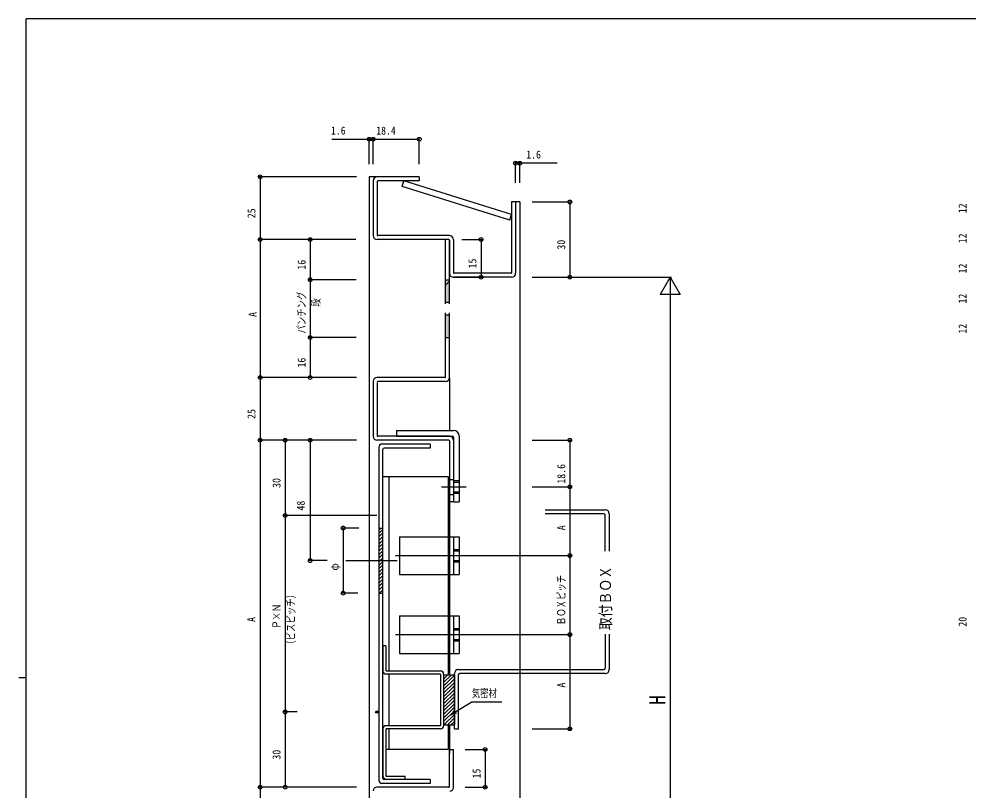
# Model space of a CAD drawing. Units: millimetres, scale not verified. Extents: x -397 to 397, y -282 to 282.
# Drawn here: x -396.7 to -18.4, y -28.1 to 279.3 of the extents above; entities that cross this region are included whole.
import ezdxf
from ezdxf.enums import TextEntityAlignment as Align

# ---------------------------------------------------------------- set-up
doc = ezdxf.new("R2010")
doc.units = ezdxf.units.MM
doc.header["$LTSCALE"] = 2
doc.header["$PDMODE"] = 32
doc.header["$PDSIZE"] = 1
for name, color, linetype in [('0-2_YKK_11', 7, 'Continuous'), ('0-3_YKK_12', 2, 'Continuous'), ('0-4_YKK_13', 4, 'Continuous'), ('0-7_YKK_D', 6, 'Continuous'), ('0-8_YKK_ZWAK', 7, 'Continuous')]:
    doc.layers.add(name, color=color, linetype=linetype)
doc.styles.add('ＭＳ ゴシック', font='')
doc.styles.get('ＭＳ ゴシック').set_extended_font_data('MS Gothic')

msp = doc.modelspace()

# ---------------------------------------------------------------- linework, layer by layer
at = {"layer": '0-2_YKK_11'}
for p, q in [((-237.138, 216.351), (-253.938, 216.351)), ((-237.138, 216.351), (-237.138, 214.751)), ((-255.538, 214.751), (-255.538, 192.951)), ((-253.938, 214.551), (-253.938, 193.151)), ((-237.138, 214.751), (-253.738, 214.751)), ((-200.338, 206.351), (-200.338, 178.151)), ((-198.738, 206.351), (-200.338, 206.351)), ((-198.738, 206.351), (-198.738, 177.951)), ((-225.138, 192.951), (-253.738, 192.951)), ((-225.338, 191.351), (-253.938, 191.351)), ((-226.738, 165.712), (-226.738, 191.351)), ((-225.138, 165.712), (-225.138, 191.351)), ((-225.138, 191.151), (-225.138, 177.951)), ((-223.538, 191.351), (-223.538, 178.151)), ((-200.538, 177.951), (-223.338, 177.951)), ((-226.738, 175.351), (-225.138, 175.351)), ((-226.738, 173.236), (-225.138, 174.836)), ((-200.338, 176.351), (-223.538, 176.351)), ((-226.738, 166.351), (-225.138, 166.351)), ((-226.738, 136.551), (-226.738, 162.204)), ((-226.738, 161.351), (-225.138, 161.351)), ((-225.138, 136.251), (-225.138, 162.204)), ((-226.738, 152.351), (-225.138, 152.351)), ((-226.938, 136.351), (-254.038, 136.351)), ((-255.538, 134.751), (-255.538, 112.851)), ((-253.938, 134.251), (-253.938, 113.151)), ((-226.638, 134.751), (-253.738, 134.751)), ((-246.238, 115.251), (-223.538, 115.251)), ((-246.238, 115.251), (-246.238, 112.951)), ((-225.338, 111.351), (-254.038, 111.351)), ((-225.038, 112.951), (-253.738, 112.951)), ((-232.838, 109.851), (-252.038, 109.851)), ((-246.238, 112.951), (-224.038, 112.951)), ((-232.838, 109.851), (-232.838, 108.251)), ((-225.138, 111.151), (-225.138, 86.751)), ((-223.538, 112.451), (-223.538, 86.751)), ((-223.538, 111.451), (-223.538, 86.751)), ((-221.238, 112.951), (-221.238, 86.751)), ((-253.238, 108.651), (-253.238, -24.267)), ((-251.638, -23.367), (-251.638, 107.751)), ((-232.838, 108.251), (-251.138, 108.251)), ((-251.638, 96.851), (-225.638, 96.851)), ((-249.338, 96.851), (-249.338, 19.334)), ((-225.638, 96.851), (-225.638, 17.834)), ((-225.138, 95.751), (-223.538, 95.751)), ((-223.538, 95.251), (-221.238, 95.251)), ((-223.538, 94.651), (-221.238, 94.651)), ((-228.308, 92.751), (-218.485, 92.751)), ((-223.538, 90.851), (-221.238, 90.851)), ((-225.138, 89.751), (-223.538, 89.751)), ((-223.538, 90.251), (-221.238, 90.251)), ((-223.538, 86.751), (-225.138, 86.751)), ((-223.538, 86.751), (-221.238, 86.751)), ((-186.955, 83.632), (-163.038, 83.632)), ((-163.538, 82.032), (-186.955, 82.032)), ((-163.038, 67.068), (-163.038, 81.532)), ((-161.438, 82.032), (-161.438, 67.068)), ((-253.238, 75.621), (-252.508, 76.351)), ((-253.238, 76.351), (-251.638, 76.351)), ((-253.238, 74.207), (-251.638, 75.807)), ((-253.238, 72.793), (-251.638, 74.393)), ((-253.238, 71.378), (-251.638, 72.978)), ((-245.038, 72.851), (-223.558, 72.851)), ((-245.038, 72.851), (-245.038, 57.851)), ((-223.538, 72.851), (-223.538, 57.851)), ((-223.538, 72.851), (-221.238, 72.851)), ((-221.238, 72.851), (-221.238, 57.851)), ((-253.238, 69.964), (-251.638, 71.564)), ((-253.238, 68.55), (-251.638, 70.15)), ((-253.238, 67.136), (-251.638, 68.736)), ((-253.238, 65.721), (-251.638, 67.321)), ((-253.238, 64.307), (-251.638, 65.907)), ((-253.238, 62.893), (-251.638, 64.493)), ((-246.691, 65.351), (-218.422, 65.351)), ((-223.538, 67.851), (-221.238, 67.851)), ((-223.538, 67.251), (-221.238, 67.251)), ((-266.377, 63.351), (-245.926, 63.351)), ((-253.238, 61.479), (-251.638, 63.079)), ((-253.238, 60.065), (-251.638, 61.665)), ((-223.538, 63.451), (-221.238, 63.451)), ((-223.538, 62.851), (-221.238, 62.851)), ((-253.238, 58.65), (-251.638, 60.25)), ((-253.238, 57.236), (-251.638, 58.836)), ((-253.238, 55.822), (-251.638, 57.422)), ((-245.038, 57.851), (-223.538, 57.851)), ((-223.538, 57.851), (-221.238, 57.851)), ((-253.238, 54.408), (-251.638, 56.008)), ((-253.238, 52.994), (-251.638, 54.594)), ((-253.238, 51.579), (-251.638, 53.179)), ((-253.238, 50.351), (-251.638, 50.351)), ((-253.052, 50.351), (-251.638, 51.765)), ((-245.038, 41.351), (-223.558, 41.351)), ((-245.038, 41.351), (-245.038, 26.351)), ((-223.538, 41.351), (-223.538, 26.351)), ((-223.538, 41.351), (-221.238, 41.351)), ((-221.238, 41.351), (-221.238, 26.351)), ((-223.538, 36.351), (-221.238, 36.351)), ((-223.538, 35.751), (-221.238, 35.751)), ((-246.691, 33.851), (-218.422, 33.851)), ((-223.538, 31.951), (-221.238, 31.951)), ((-223.538, 31.351), (-221.238, 31.351)), ((-163.038, 34.016), (-163.038, 20.434)), ((-161.438, 34.016), (-161.438, 19.934)), ((-251.638, 29.334), (-251.638, 19.334)), ((-250.438, 29.334), (-251.638, 29.334)), ((-250.438, 29.334), (-250.438, 19.534)), ((-245.038, 26.351), (-223.538, 26.351)), ((-223.538, 26.351), (-221.238, 26.351)), ((-228.638, 19.334), (-250.238, 19.334)), ((-221.538, 19.934), (-163.538, 19.934)), ((-228.838, 18.134), (-250.438, 18.134)), ((-249.338, 18.134), (-249.338, -2.466)), ((-228.638, 17.934), (-228.638, -2.266)), ((-227.438, 18.134), (-227.438, -2.466)), ((-227.438, 14.747), (-224.351, 17.834)), ((-227.438, 17.834), (-227.438, -2.166)), ((-227.438, 17.834), (-223.138, 17.834)), ((-227.438, 17.575), (-227.18, 17.834)), ((-227.438, 16.161), (-225.766, 17.834)), ((-227.438, 13.333), (-223.138, 17.633)), ((-227.438, 11.918), (-223.138, 16.218)), ((-223.138, -3.666), (-223.138, 18.334)), ((-223.138, 17.834), (-223.138, -2.166)), ((-221.538, -3.666), (-221.538, 17.834)), ((-163.038, 18.334), (-221.038, 18.334)), ((-227.438, 10.504), (-223.138, 14.804)), ((-227.438, 9.09), (-223.138, 13.39)), ((-227.438, 7.676), (-223.138, 11.976)), ((-227.438, 6.262), (-223.138, 10.562)), ((-227.438, 4.847), (-223.138, 9.147)), ((-227.438, 3.433), (-223.138, 7.733)), ((-227.438, 2.019), (-223.138, 6.319)), ((-227.438, 0.605), (-223.138, 4.905)), ((-227.438, -0.81), (-223.138, 3.49)), ((-227.381, -2.166), (-223.138, 2.076)), ((-225.967, -2.166), (-223.138, 0.662)), ((-251.638, -3.666), (-251.638, -22.367)), ((-228.838, -2.466), (-250.438, -2.466)), ((-228.638, -3.666), (-250.238, -3.666)), ((-249.338, -3.666), (-249.338, -11.967)), ((-227.438, -2.166), (-223.138, -2.166)), ((-225.638, -2.166), (-225.638, -11.967)), ((-224.552, -2.166), (-223.138, -0.752)), ((-223.138, -3.666), (-221.538, -3.666)), ((-250.438, -3.866), (-250.438, -22.467)), ((-225.638, -11.967), (-250.438, -11.967)), ((-225.138, -11.967), (-223.538, -11.967)), ((-225.138, -26.767), (-225.138, -11.967)), ((-223.538, -27.067), (-223.538, -11.967)), ((-242.838, -22.667), (-250.238, -22.667)), ((-242.838, -23.867), (-242.838, -22.667)), ((-232.838, -25.467), (-252.038, -25.467)), ((-232.838, -23.867), (-251.138, -23.867)), ((-232.838, -23.867), (-232.838, -25.467)), ((-225.338, -26.967), (-254.038, -26.967))]:
    msp.add_line(p, q, dxfattribs=at)
for centre, radius, start, end in [((-253.938, 214.751), 1.6, 90, 180), ((-253.738, 214.551), 0.2, 90, 180), ((-253.938, 192.951), 1.6, 180, 270), ((-253.738, 193.151), 0.2, 180, 270), ((-225.138, 191.351), 1.6, 0, 90), ((-225.338, 191.151), 0.2, 0, 90), ((-223.538, 177.951), 1.6, 180, 270), ((-223.338, 178.151), 0.2, 180, 270), ((-200.538, 178.151), 0.2, 270, 0), ((-200.338, 177.951), 1.6, 270, 0), ((-254.038, 134.851), 1.5, 90, 180), ((-226.938, 136.551), 0.2, 270, 0), ((-226.638, 136.251), 1.5, 270, 0), ((-253.738, 134.551), 0.2, 90, 180), ((-223.538, 112.951), 2.3, 0, 90), ((-254.038, 112.851), 1.5, 180, 270), ((-253.738, 113.151), 0.2, 180, 270), ((-252.038, 108.651), 1.2, 90, 180), ((-225.338, 111.151), 0.2, 0, 90), ((-225.338, 111.151), 0.2, 0, 90), ((-225.338, 111.151), 0.2, 0, 90), ((-225.038, 111.451), 1.5, 0, 90), ((-225.038, 111.451), 1.5, 0, 90), ((-225.038, 111.451), 1.5, 0, 90), ((-224.038, 112.451), 0.5, 0, 90), ((-251.138, 107.751), 0.5, 90, 180), ((-163.038, 82.032), 1.6, 0, 90), ((-163.538, 81.532), 0.5, 0, 90), ((-250.438, 19.334), 1.2, 180, 270), ((-250.238, 19.534), 0.2, 180, 270), ((-228.638, 18.134), 1.2, 0, 90), ((-221.538, 18.334), 1.6, 90, 180), ((-163.538, 20.434), 0.5, 270, 0), ((-163.038, 19.934), 1.6, 270, 0), ((-228.838, 17.934), 0.2, 0, 90), ((-221.038, 17.834), 0.5, 90, 180), ((-250.438, -3.666), 1.2, 90, 180), ((-250.238, -3.866), 0.2, 90, 180), ((-228.838, -2.266), 0.2, 270, 0), ((-228.638, -2.466), 1.2, 270, 0), ((-250.138, -22.367), 1.5, 180, 270), ((-250.238, -22.467), 0.2, 180, 270), ((-252.038, -24.267), 1.2, 180, 270), ((-251.138, -23.367), 0.5, 180, 270), ((-254.038, -28.467), 1.5, 90, 180), ((-225.338, -26.767), 0.2, 270, 0), ((-225.038, -27.067), 1.5, 270, 0)]:
    msp.add_arc(centre, radius, start, end, dxfattribs=at)
msp.add_point((-254.038, 3.033), dxfattribs=at)
for points in [[(-226.738, 175.351), (-225.138, 175.351), (-226.738, 166.351), (-225.138, 166.351)], [(-226.738, 161.351), (-225.138, 161.351), (-226.738, 152.351), (-225.138, 152.351)]]:
    msp.add_solid(points, dxfattribs=at)
at = {"layer": '0-3_YKK_12'}
for p, q in [((-257.138, 216.351), (-257.138, -115.628)), ((-257.138, 216.351), (-257.138, 165.981)), ((-254.038, 216.351), (-257.138, 216.351)), ((-197.138, 206.351), (-198.738, 206.351)), ((-197.138, 206.351), (-197.138, -115.628)), ((-197.138, 206.351), (-197.138, 165.981)), ((-225.138, 136.251), (-225.138, 115.251)), ((-225.138, 86.751), (-225.138, 17.834)), ((-225.138, -2.166), (-225.138, -13.467))]:
    msp.add_line(p, q, dxfattribs=at)
at = {"layer": '0-4_YKK_13'}
for p, q in [((-243.982, 212.555), (-243.297, 214.751)), ((-201.023, 199.155), (-243.982, 212.555)), ((-200.338, 201.351), (-243.297, 214.751)), ((-201.023, 199.155), (-200.338, 201.351))]:
    msp.add_line(p, q, dxfattribs=at)
at = {"layer": '0-7_YKK_D'}
for p, q in [((-272.038, 231.351), (-257.138, 231.351)), ((-257.138, 221.351), (-257.138, 231.851)), ((-257.138, 231.351), (-255.538, 231.351)), ((-255.538, 221.351), (-255.538, 231.851)), ((-255.538, 221.351), (-255.538, 231.851)), ((-255.538, 231.351), (-237.138, 231.351)), ((-237.138, 221.351), (-237.138, 231.851)), ((-198.738, 214.02), (-198.738, 222.289)), ((-197.138, 221.789), (-198.738, 221.789)), ((-197.138, 214.02), (-197.138, 222.289)), ((-182.238, 221.789), (-197.138, 221.789)), ((-262.138, 216.351), (-301.108, 216.351)), ((-300.608, 216.351), (-300.608, 191.351)), ((-192.138, 206.351), (-176.638, 206.351)), ((-177.138, 206.351), (-177.138, 176.351)), ((-262.407, 191.351), (-301.108, 191.351)), ((-262.407, 191.351), (-301.108, 191.351)), ((-300.608, 191.351), (-300.608, 136.351)), ((-262.407, 191.351), (-281.108, 191.351)), ((-280.608, 191.351), (-280.608, 175.351)), ((-220.143, 191.351), (-212.029, 191.351)), ((-212.529, 191.351), (-212.529, 176.351)), ((-262.407, 175.351), (-281.108, 175.351)), ((-262.372, 175.351), (-281.108, 175.351)), ((-280.608, 175.351), (-280.608, 152.351)), ((-223.538, 176.351), (-212.029, 176.351)), ((-192.138, 176.351), (-136.638, 176.351)), ((-191.935, 176.351), (-176.638, 176.351)), ((-137.138, 176.351), (-141.138, 169.423)), ((-137.138, 176.351), (-137.138, -156.91)), ((-262.372, 152.351), (-281.108, 152.351)), ((-262.372, 152.351), (-281.108, 152.351)), ((-280.608, 152.351), (-280.608, 136.351)), ((-262.407, 136.351), (-301.108, 136.351)), ((-262.138, 136.351), (-301.108, 136.351)), ((-300.608, 136.351), (-300.608, 111.351)), ((-262.372, 136.351), (-281.108, 136.351)), ((-262.138, 111.351), (-301.108, 111.351)), ((-262.742, 111.351), (-301.108, 111.351)), ((-300.608, 111.351), (-300.608, -26.967)), ((-262.138, 111.351), (-291.108, 111.351)), ((-290.608, 111.351), (-290.608, 81.351)), ((-262.138, 111.351), (-281.108, 111.351)), ((-280.608, 111.351), (-280.608, 63.351)), ((-192.138, 111.351), (-176.627, 111.351)), ((-177.127, 111.351), (-177.127, 92.751)), ((-192.138, 92.751), (-176.627, 92.751)), ((-192.138, 92.751), (-176.627, 92.751)), ((-177.127, 92.751), (-177.127, 65.351)), ((-254.038, 81.351), (-291.108, 81.351)), ((-285.803, 81.351), (-291.108, 81.351)), ((-290.608, 81.351), (-290.608, 3.033)), ((-261.185, 76.351), (-268.024, 76.351)), ((-267.524, 76.351), (-267.524, 50.351)), ((-218.422, 65.351), (-176.627, 65.351)), ((-192.138, 65.351), (-176.627, 65.351)), ((-177.127, 65.351), (-177.127, 33.851)), ((-273.931, 63.351), (-281.108, 63.351)), ((-261.585, 50.351), (-268.024, 50.351)), ((-218.422, 33.851), (-176.627, 33.851)), ((-192.138, 33.851), (-176.627, 33.851)), ((-177.127, 33.851), (-177.127, -3.666)), ((-222.59, 3.195), (-216.247, 7.032)), ((-216.247, 7.032), (-204.247, 7.032)), ((-285.803, 3.033), (-291.108, 3.033)), ((-285.803, 3.033), (-291.108, 3.033)), ((-290.608, 3.033), (-290.608, -26.967)), ((-224.725, 1.904), (-222.997, 3.703)), ((-224.725, 1.904), (-222.59, 3.195)), ((-222.329, 2.598), (-224.725, 1.904)), ((-192.138, -3.666), (-176.627, -3.666)), ((-218.835, -11.967), (-210.385, -11.967)), ((-210.885, -11.967), (-210.885, -26.967)), ((-262.138, -26.967), (-301.108, -26.967)), ((-262.742, -26.967), (-301.108, -26.967)), ((-300.608, -26.967), (-300.608, -51.967)), ((-262.138, -26.967), (-291.108, -26.967)), ((-218.835, -26.967), (-210.385, -26.967))]:
    msp.add_line(p, q, dxfattribs=at)
msp.add_lwpolyline([(-137.138, 176.351), (-133.138, 169.423), (-141.138, 169.423)], dxfattribs=at)
for centre in [(-257.138, 231.351), (-255.538, 231.351), (-255.538, 231.351), (-237.138, 231.351), (-198.738, 221.789), (-197.138, 221.789), (-300.608, 216.351), (-177.138, 206.351), (-300.608, 191.351), (-280.608, 191.351), (-212.529, 191.351), (-280.608, 175.351), (-212.529, 176.351), (-177.138, 176.351), (-280.608, 152.351), (-300.608, 136.351), (-280.608, 136.351), (-300.608, 111.351), (-290.608, 111.351), (-280.608, 111.351), (-177.127, 111.351), (-177.127, 92.751), (-290.608, 81.351), (-267.524, 76.351), (-177.127, 65.351), (-280.608, 63.351), (-267.524, 50.351), (-177.127, 33.851), (-290.608, 3.033), (-177.127, -3.666), (-210.885, -11.967), (-300.608, -26.967), (-290.608, -26.967), (-210.885, -26.967)]:
    msp.add_circle(centre, 0.75, dxfattribs=at)
at = {"layer": '0-8_YKK_ZWAK'}
for p, q in [((376.1, 279.3), (-393.9, 279.3)), ((-393.9, -245.7), (-393.9, 279.3)), ((-396.7, 16.8), (-393.9, 16.8))]:
    msp.add_line(p, q, dxfattribs=at)

# ---------------------------------------------------------------- texts
at = {"layer": '0-2_YKK_11', "style": 'ＭＳ ゴシック', "width": 0.85}
msp.add_text('取付ＢＯＸ', height=4.399, rotation=90, dxfattribs=at).set_placement((-159.416, 35.667), align=Align.BOTTOM_LEFT)
at = {"layer": '0-7_YKK_D', "style": 'ＭＳ ゴシック'}
for s, width, p in [('1.6', 0.9, (-272.35, 232.251)), ('18.4', 0.9, (-254.32, 232.251)), ('1.6', 0.9, (-194.52, 222.689)), ('気密材', 0.75, (-216.229, 7.932))]:
    msp.add_text(s, height=3.189, dxfattribs=dict(at, width=width)).set_placement(p, align=Align.BOTTOM_LEFT)
for s, height, width, p in [('12', 3.189, 0.9, (-18.064, 201.869)), ('25', 3.189, 0.9, (-301.508, 199.869)), ('12', 3.189, 0.9, (-18.064, 189.869)), ('30', 3.189, 0.9, (-178.038, 187.369)), ('16', 3.189, 0.9, (-281.508, 179.369)), ('15', 3.189, 0.9, (-213.429, 179.869)), ('12', 3.189, 0.9, (-18.064, 177.869)), ('パンチング', 3.189, 0.75, (-281.508, 153.869)), ('\u3000\u3000段', 3.189, 0.75, (-275.808, 157.869)), ('12', 3.189, 0.9, (-18.064, 165.869)), ('A', 3.189, 0.9, (-301.07, 160.518)), ('12', 3.189, 0.9, (-18.064, 153.869)), ('16', 3.189, 0.9, (-281.508, 140.369)), ('25', 3.189, 0.9, (-301.508, 119.869)), ('18.6', 3.189, 0.9, (-178.027, 94.069)), ('30', 3.189, 0.9, (-291.508, 92.369)), ('48', 3.189, 0.9, (-281.848, 83.34)), ('A', 3.189, 0.9, (-178.027, 75.473)), ('φ ', 3.189, 0.9, (-268.424, 59.369)), ('ＢＯＸピッチ', 3.189, 0.75, (-178.027, 37.619)), ('（ビスピッチ）', 3.189, 0.75, (-285.808, 28.21)), ('Ｐ×Ｎ', 3.189, 0.75, (-291.508, 36.21)), ('A', 3.189, 0.9, (-301.53, 38.912)), ('20', 3.189, 0.9, (-18.064, 37.041)), ('A', 3.189, 0.9, (-178.027, 12.761)), ('H', 6.378, 0.9, (-137.138, 5.812)), ('30', 3.189, 0.9, (-291.508, -15.949)), ('15', 3.189, 0.9, (-211.785, -23.449))]:
    msp.add_text(s, height=height, rotation=90, dxfattribs=dict(at, width=width)).set_placement(p, align=Align.BOTTOM_LEFT)

doc.saveas('drawing.dxf')
